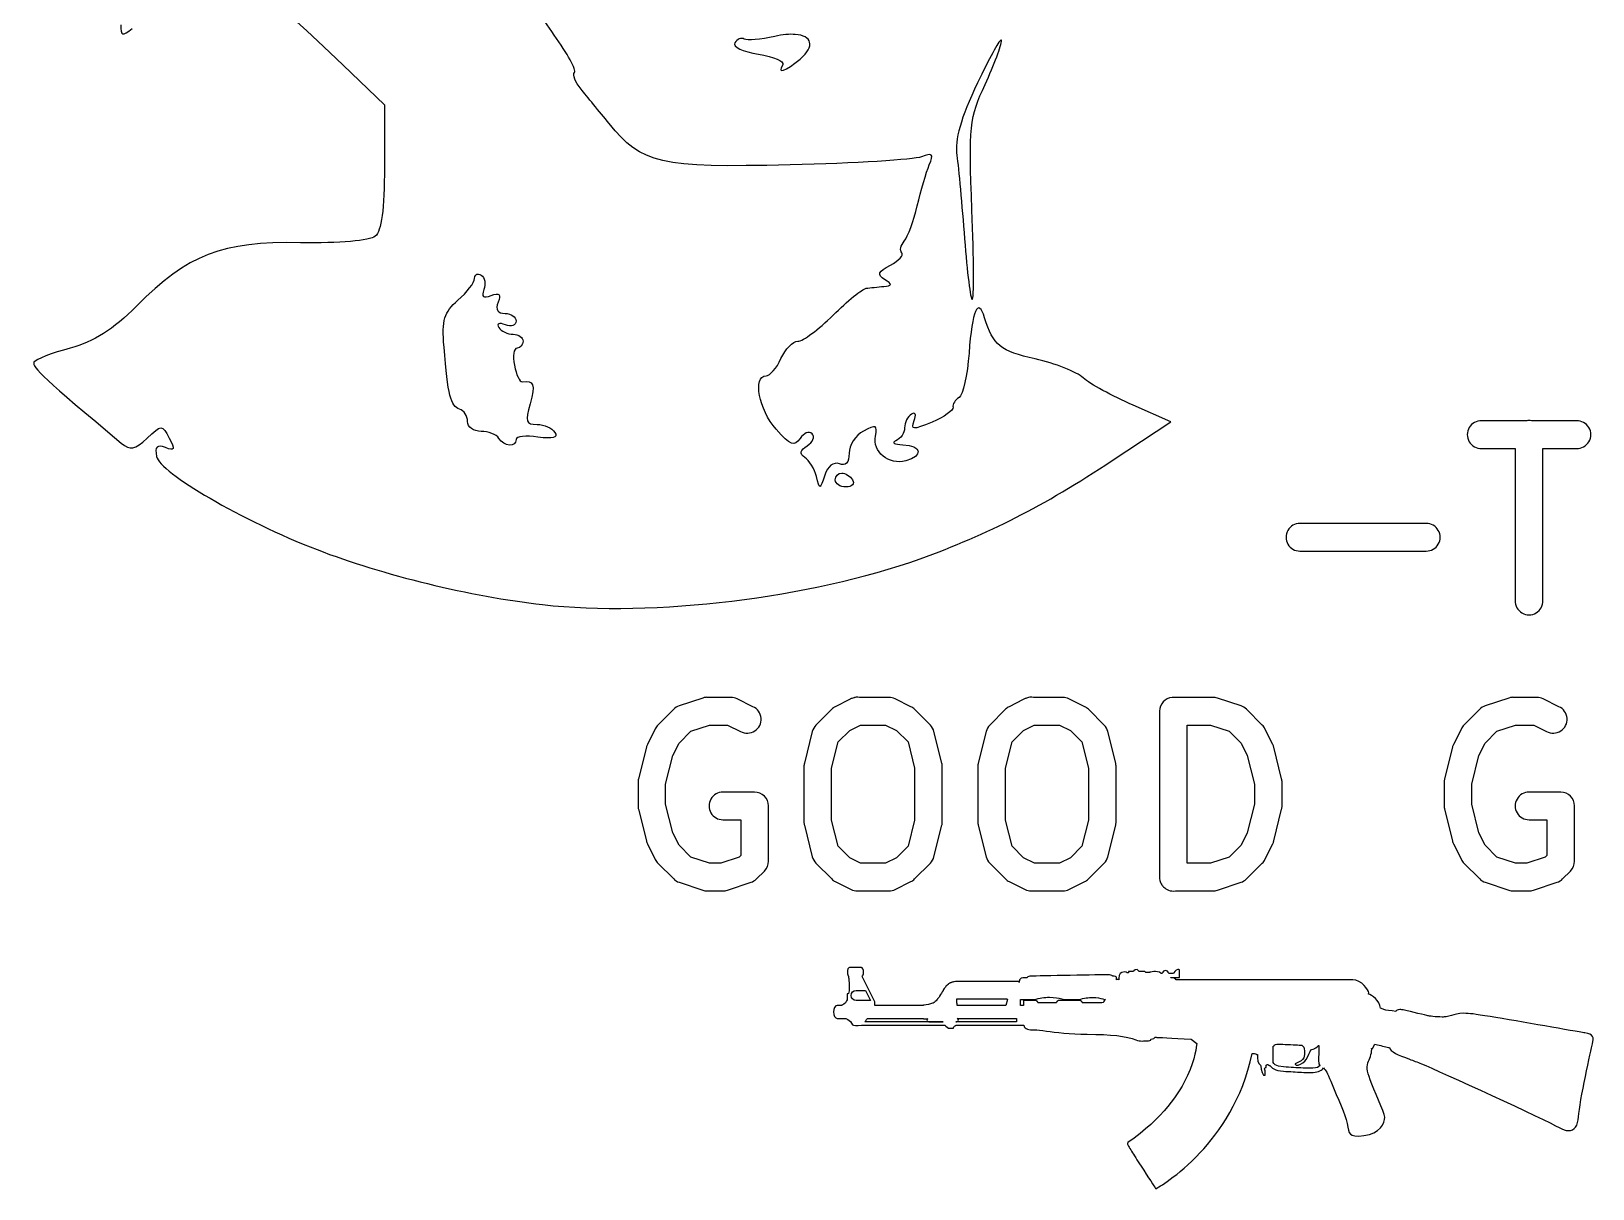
# Model space of a CAD drawing. Extents: x 5 to 88, y 4 to 114.
# Drawn here: x 9.5 to 37.73, y 4.5 to 25.43 of the extents above; entities that cross this region are included whole.
import ezdxf

# ---------------------------------------------------------------- set-up
doc = ezdxf.new("R2010")
doc.units = 0
doc.layers.add('Layer_1', color=7, linetype='CONTINUOUS')

msp = doc.modelspace()

# ---------------------------------------------------------------- linework, layer by layer
at = {"layer": 'Layer_1', "color": 7}
for points in [[(23.307621, 25.369313)], [(27.028325, 25.268028)], [(17.584973, 21.035211)], [(36.570377, 18.388343)], [(24.14943, 17.440081)], [(21.691182, 13.384514)], [(27.563691, 13.387099)], [(24.488428, 12.884287), (24.94318, 12.884287), (25.140584, 12.786619), (25.347806, 12.579395), (25.466662, 12.105007), (25.466662, 11.16553), (25.347806, 10.69114), (25.140584, 10.483916), (24.94318, 10.384181), (24.489978, 10.384181), (24.29309, 10.483916), (24.085868, 10.69114), (23.967012, 11.16553), (23.967012, 12.105007), (24.085868, 12.579395), (24.29309, 12.786619), (24.488428, 12.884287)], [(27.630871, 12.884287), (28.08614, 12.884287), (28.283027, 12.786619), (28.492317, 12.579395), (28.609623, 12.105007), (28.609623, 11.16553), (28.492317, 10.69114), (28.283027, 10.483916), (28.08614, 10.384181), (27.632937, 10.384181), (27.437601, 10.483916), (27.228313, 10.69114), (27.109457, 11.16553), (27.109457, 12.105007), (27.228313, 12.579395), (27.437601, 12.786619), (27.630871, 12.884287)], [(30.396595, 12.884287), (30.818275, 12.884287), (31.154171, 12.773183), (31.369145, 12.558209), (31.480249, 12.333417), (31.60944, 11.817686), (31.60944, 11.452849), (31.480249, 10.937118), (31.369145, 10.712325), (31.154171, 10.495801), (30.818275, 10.384181), (30.396595, 10.384181), (30.396595, 12.884287)], [(26.231311, 7.90476), (26.231311, 7.93617), (26.779456, 7.93617), (27.133375, 7.93617), (27.147586, 7.922176), (27.117259, 7.813648), (26.236987, 7.813648), (26.236987, 7.857753), (26.231311, 7.857753)], [(29.57975, 7.171229)]]:
    msp.add_lwpolyline(points, close=True, dxfattribs=at)
for points in [[(15.137577, 24.811725), (15.881718, 24.096006), (15.881718, 22.977728)], [(29.041121, 17.66694), (30.101521, 18.367673), (29.417324, 18.666362)], [(36.533169, 18.38421), (35.716683, 18.38421)], [(37.431823, 18.38421), (36.621021, 18.38421)], [(35.716683, 17.884499), (36.324397, 17.884499), (36.324397, 15.13428)], [(36.824107, 15.13428), (36.824107, 17.884499)], [(34.716743, 16.529026), (32.431611, 16.529026), (32.431611, 16.529026)], [(22.54281, 13.216051), (22.258073, 13.358677)], [(24.408329, 13.386064), (24.408329, 13.386583), (24.408329, 13.386583)], [(25.002091, 13.383998), (24.46879, 13.383998)], [(28.146602, 13.383998), (27.6133, 13.383998)], [(28.542961, 13.216051), (28.257706, 13.358677)], [(30.121158, 13.383998), (30.121158, 13.384514), (30.121158, 13.384514)], [(30.859616, 13.383998), (30.146479, 13.383998)], [(36.20916, 13.372629), (35.781279, 13.230002)], [(36.263937, 13.384514), (36.263418, 13.384514), (36.263418, 13.384514)], [(37.115046, 13.216051), (36.828243, 13.358677)], [(21.111373, 13.16954), (20.826119, 12.884287)], [(29.896366, 13.1344), (29.896366, 10.181092)], [(31.752066, 12.884287), (31.465263, 13.169024)], [(20.779093, 12.818141), (20.636466, 12.532886)], [(22.001758, 11.171213), (22.324218, 11.171213), (22.324218, 10.524741), (22.29683, 10.495801), (21.963, 10.384181), (21.757845, 10.384181), (21.424015, 10.495801), (21.209041, 10.712325), (21.09587, 10.937118), (20.966679, 11.452849), (20.966679, 11.817686), (21.09587, 12.333417), (21.209041, 12.558209), (21.424015, 12.773183), (21.757845, 12.884287), (22.08599, 12.884287)], [(23.617163, 12.766981), (23.474536, 12.194407)], [(29.101581, 12.194407), (28.958955, 12.766466)], [(36.573994, 11.171213), (36.896455, 11.171213), (36.896455, 10.524741), (36.866999, 10.495801), (36.533169, 10.384181), (36.328014, 10.384181), (35.994186, 10.495801), (35.779212, 10.712325), (35.668106, 10.937118), (35.538915, 11.452849), (35.538915, 11.817686), (35.668106, 12.333417), (35.779212, 12.558209), (35.994186, 12.773183), (36.328014, 12.884287), (36.658227, 12.884287)], [(32.101917, 11.909671), (31.95929, 12.481726)], [(35.189583, 12.481726), (35.046957, 11.909671)], [(23.466784, 12.133945), (23.466784, 11.134005)], [(25.96689, 11.134005), (25.96689, 12.133945)], [(29.109334, 11.134005), (29.109334, 12.133945)], [(35.039204, 11.849208), (35.039204, 11.421327)], [(31.95929, 10.78829), (32.101917, 11.360867)], [(35.046957, 11.360867), (35.189583, 10.788808)], [(25.816512, 10.503037), (25.959139, 11.073545)], [(22.607405, 10.100995), (22.752099, 10.243621)], [(25.464595, 10.100995), (25.751916, 10.385732)], [(28.607557, 10.100995), (28.89436, 10.385732)], [(37.179641, 10.100995), (37.32227, 10.243621)], [(21.209041, 10.040532), (21.638472, 9.897906)], [(21.71702, 9.88447), (22.001758, 9.88447)], [(27.177669, 10.053968), (27.462924, 9.911342)], [(30.939713, 9.897906), (31.367595, 10.040532)], [(35.781279, 10.040532), (36.20916, 9.897906)], [(36.289257, 9.88447), (36.573994, 9.88447)], [(36.652543, 9.897906), (37.081973, 10.040532)], [(24.504257, 8.499998), (24.446765, 8.499998), (24.444339, 8.499998), (24.350497, 8.499998), (24.333774, 8.499998), (24.290579, 8.499998)], [(24.276629, 8.335408), (24.270607, 8.335408), (24.271776, 8.328779)], [(25.622079, 7.813648), (24.750038, 7.813648), (24.750038, 7.881365), (24.517124, 8.334715)], [(27.354592, 8.231472), (27.354592, 8.246202), (26.228842, 8.246202)], [(27.495917, 8.316432), (27.455322, 8.316432)], [(29.07688, 8.342166), (29.046119, 8.342166)], [(29.116869, 8.276443), (29.116869, 8.302134)], [(29.161667, 8.308243), (29.161667, 8.278349)], [(29.423435, 8.429942), (29.334922, 8.429942), (29.334922, 8.401868), (29.308841, 8.401868), (29.308841, 8.401651)], [(29.712801, 8.412569), (29.645517, 8.412569), (29.628057, 8.429942), (29.528497, 8.429942)], [(29.943418, 8.393073), (29.926651, 8.393073)], [(30.149731, 8.393073), (30.059832, 8.393073)], [(33.386132, 8.277179), (30.190239, 8.277179), (30.190239, 8.284285), (30.15155, 8.311969), (30.096224, 8.311969), (30.096224, 8.316908), (30.258302, 8.316908), (30.258302, 8.429249)], [(24.249854, 8.025679), (24.245175, 8.024856), (24.245175, 7.913815)], [(24.407599, 8.085077), (24.580595, 8.085077), (24.671664, 7.904673), (24.407599, 7.904673)], [(25.981414, 8.088153), (25.980764, 8.08707)], [(27.635379, 7.903114), (27.487815, 7.903114), (27.437688, 7.90281), (27.437688, 7.813648), (27.378334, 7.813648), (27.378334, 7.919274), (27.465676, 7.919274)], [(27.465676, 7.919274), (27.465676, 7.919187), (27.626021, 7.919187), (27.628361, 7.919924)], [(28.212725, 7.919187), (28.436844, 7.919187), (28.43927, 7.919924)], [(24.15285, 7.821533), (24.15285, 7.813648), (24.075775, 7.813648), (24.06932, 7.813648)], [(25.63408, 7.82175), (25.628404, 7.82175), (25.628404, 7.817114)], [(25.8001, 7.857753), (25.789919, 7.857753), (25.788662, 7.857059)], [(28.002903, 7.860742), (27.723069, 7.860742)], [(28.43602, 7.903114), (28.090636, 7.903114)], [(28.816758, 7.860742), (28.52371, 7.860742)], [(33.96612, 7.73497), (33.888049, 7.763218)], [(34.171999, 7.717684), (34.167754, 7.712095), (34.166584, 7.705206)], [(24.06932, 7.580128), (24.075775, 7.580128), (24.212205, 7.580128)], [(24.546065, 7.458428), (26.012911, 7.458428)], [(25.985616, 7.51592), (24.564955, 7.51592)], [(24.615905, 7.580128), (24.683188, 7.580128), (25.622122, 7.580128)], [(25.628404, 7.576662), (25.628404, 7.574452), (25.705435, 7.574452)], [(25.722592, 7.516267), (25.98553, 7.516267)], [(26.115807, 7.40072), (26.16745, 7.40072)], [(26.236987, 7.578005), (26.236987, 7.580128), (27.121071, 7.580128), (27.310314, 7.580128), (27.310314, 7.51592), (26.209215, 7.51592), (26.209215, 7.516267)], [(26.209215, 7.516267), (26.226415, 7.516267)], [(26.209215, 7.44985), (26.209215, 7.458428), (27.440938, 7.458428)], [(29.816607, 7.242325), (29.828824, 7.238599), (29.832377, 7.238469)], [(30.465655, 7.206192), (30.565778, 7.124958)], [(31.949484, 6.781609), (31.949484, 7.076564)], [(32.767151, 7.093071), (32.77638, 7.092551), (32.77638, 6.941044)], [(33.728614, 7.038135), (33.74642, 7.037139), (33.787969, 7.113477)], [(31.655742, 6.92861), (31.663714, 6.92861)], [(32.627169, 7.01422), (32.68804, 7.03103)], [(31.720209, 6.736422), (31.719906, 6.736422)], [(31.772545, 6.555238), (31.806555, 6.555238), (31.806555, 6.62655)], [(31.806555, 6.690411), (31.821632, 6.691667), (31.821632, 6.735598), (31.821156, 6.735598)], [(29.322705, 5.33517), (29.319499, 5.332527)], [(29.81483, 4.517588), (29.826268, 4.499999), (29.844724, 4.510093)]]:
    msp.add_lwpolyline(points, dxfattribs=at)
for points in [[(12.862264, 26.368734), (13.464833, 26.330124), (13.789013, 26.108294), (15.137577, 24.811725)], [(18.951814, 25.35846), (18.711489, 25.69298), (18.514632, 26.016912), (18.514632, 26.078314)], [(11.117667, 25.542946), (11.116999, 25.339815), (11.144797, 25.331546), (11.322306, 25.478866)], [(19.318717, 24.680465), (19.357096, 24.718846), (19.192139, 25.02395), (18.951814, 25.35846)], [(22.216215, 25.218419), (22.172182, 25.147166), (22.35618, 25.058745), (22.644095, 25.012745)], [(22.385713, 25.286631), (22.334949, 25.317931), (22.258705, 25.287118), (22.216215, 25.218419)], [(22.937618, 25.333139), (22.684855, 25.27614), (22.436474, 25.25523), (22.385713, 25.286631)], [(23.307621, 25.369313), (23.208093, 25.376613), (23.083164, 25.365963), (22.937618, 25.333139)], [(23.398572, 24.924379), (23.677162, 25.162901), (23.606205, 25.347416), (23.307621, 25.369313)], [(27.028325, 25.268028), (26.986679, 25.248695), (26.811607, 24.931862), (26.604576, 24.495463)], [(26.741003, 24.466526), (26.905796, 24.822216), (27.039226, 25.178392), (27.037625, 25.257691)], [(27.037625, 25.257691), (27.037421, 25.267613), (27.034273, 25.270788), (27.028325, 25.268028)], [(22.644095, 25.012745), (22.921935, 24.968326), (23.119095, 24.882459), (23.081795, 24.822059)], [(23.081795, 24.822059), (22.971945, 24.64432), (23.13189, 24.696038), (23.398572, 24.924379)], [(19.437573, 24.379192), (19.333974, 24.506433), (19.280337, 24.642066), (19.318717, 24.680465)], [(19.944519, 23.75804), (19.769217, 23.972641), (19.54117, 24.251951), (19.437573, 24.379192)], [(26.604576, 24.495463), (26.298444, 23.850173), (26.190927, 23.470338), (26.230957, 23.178748)], [(26.50381, 22.197414), (26.445536, 23.715165), (26.460751, 23.861635), (26.741003, 24.466526)], [(23.21667, 23.011317), (20.84463, 22.954786), (20.54454, 23.023523), (19.944519, 23.75804)], [(25.589135, 23.156529), (25.456479, 23.104538), (24.389019, 23.039218), (23.21667, 23.011317)], [(25.731762, 23.009767), (25.814758, 23.212067), (25.791411, 23.235729), (25.589135, 23.156529)], [(26.230957, 23.178748), (26.2619, 22.953389), (26.324219, 22.275284), (26.369449, 21.671864)], [(15.881718, 22.977728), (15.881718, 22.205518), (15.830364, 21.816591), (15.716353, 21.72199)], [(25.515238, 22.272344), (25.579835, 22.545484), (25.677332, 22.877107), (25.731762, 23.009767)], [(25.28011, 21.633624), (25.344863, 21.711644), (25.450638, 21.999215), (25.515238, 22.272344)], [(26.508977, 20.574775), (26.540565, 20.574772), (26.538078, 21.304943), (26.50381, 22.197414)], [(14.362947, 21.604684), (12.938918, 21.628465), (12.336344, 21.395031), (11.399821, 20.45695)], [(15.716353, 21.72199), (15.618355, 21.64068), (15.068291, 21.592883), (14.362947, 21.604684)], [(25.234635, 21.419682), (25.194845, 21.459473), (25.21536, 21.555622), (25.28011, 21.633624)], [(26.369449, 21.671864), (26.414671, 21.068453), (26.477425, 20.574775), (26.508977, 20.574775)], [(24.923543, 20.939093), (24.785443, 21.026553), (24.807028, 21.079491), (25.028446, 21.19799)], [(25.028446, 21.19799), (25.18159, 21.27995), (25.274425, 21.379883), (25.234635, 21.419682)], [(17.211869, 20.563406), (17.376735, 20.706754), (17.511592, 20.884197), (17.511592, 20.957696)], [(17.511592, 20.957696), (17.511592, 21.012822), (17.541974, 21.041439), (17.584973, 21.035211)], [(17.584973, 21.035211), (17.599306, 21.033134), (17.614994, 21.027323), (17.631482, 21.017124)], [(17.631482, 21.017124), (17.697432, 20.976365), (17.719208, 20.859202), (17.680058, 20.757192)], [(24.909074, 20.813003), (25.065794, 20.826653), (25.068255, 20.847393), (24.923543, 20.939093)], [(17.680058, 20.757192), (17.629469, 20.625382), (17.667742, 20.594203), (17.812349, 20.649705)], [(17.812349, 20.649705), (17.96239, 20.707275), (17.99561, 20.675187), (17.93844, 20.526197)], [(23.992334, 20.29262), (24.251215, 20.551219), (24.521307, 20.770413), (24.592297, 20.779411)], [(24.592297, 20.779411), (24.663282, 20.788711), (24.805631, 20.804002), (24.909074, 20.813003)], [(26.733251, 20.247662), (26.613651, 20.627763), (26.505781, 20.383537), (26.450582, 19.607908)], [(11.399821, 20.45695), (10.977607, 20.03403), (10.628699, 19.81274), (10.204545, 19.698342)], [(16.959688, 19.717461), (16.919515, 20.211422), (16.958714, 20.343293), (17.211869, 20.563406)], [(17.93844, 20.526197), (17.886965, 20.392067), (17.928684, 20.324143), (18.062463, 20.324143)], [(18.069181, 20.121054), (17.957596, 20.163856), (17.907429, 20.143062), (17.951359, 20.071961)], [(17.951359, 20.071961), (17.993491, 20.003812), (18.109337, 19.947937), (18.208707, 19.947937)], [(18.062463, 20.324143), (18.173285, 20.324143), (18.264001, 20.261434), (18.264001, 20.185133)], [(18.264001, 20.185133), (18.264001, 20.108833), (18.176206, 20.079954), (18.069181, 20.121054)], [(23.357747, 19.822363), (23.447823, 19.822363), (23.733453, 20.034011), (23.992334, 20.29262)], [(27.647408, 19.502487), (27.01599, 19.644698), (26.890974, 19.746412), (26.733251, 20.247662)], [(18.208707, 19.947937), (18.308075, 19.947937), (18.389058, 19.891364), (18.389058, 19.822363)], [(18.389058, 19.822363), (18.389058, 19.753376), (18.340454, 19.696792), (18.281054, 19.696792)], [(23.051306, 19.508689), (23.12986, 19.681089), (23.267677, 19.822363), (23.357747, 19.822363)], [(10.204545, 19.698342), (9.8752, 19.609522), (9.579718, 19.494859), (9.547738, 19.443059)], [(17.240291, 18.596083), (17.079588, 18.649653), (17.030548, 18.846202), (16.959688, 19.717461)], [(18.281054, 19.696792), (18.221654, 19.696792), (18.199999, 19.558171), (18.232479, 19.388283)], [(22.780521, 19.195528), (22.850961, 19.195528), (22.972756, 19.336289), (23.051306, 19.508689)], [(26.450582, 19.607908), (26.422389, 19.211758), (26.341648, 18.851755), (26.270748, 18.807956)], [(28.516088, 19.160389), (28.396602, 19.267738), (28.005725, 19.421787), (27.647408, 19.502487)], [(9.547738, 19.443059), (9.497946, 19.362499), (9.756767, 19.123067), (11.125936, 17.982168)], [(18.232479, 19.388283), (18.264953, 19.218401), (18.327328, 19.083594), (18.371488, 19.089592)], [(22.963456, 18.23073), (22.653398, 18.581229), (22.536997, 19.195528), (22.780521, 19.195528)], [(18.371488, 19.089592), (18.586419, 19.117074), (18.614112, 19.040631), (18.514632, 18.693751)], [(29.417324, 18.666362), (29.041174, 18.830702), (28.635576, 19.05304), (28.516088, 19.160389)], [(18.514632, 18.693751), (18.422178, 18.371401), (18.44017, 18.318064), (18.641239, 18.318064)], [(26.270748, 18.807956), (26.199846, 18.764136), (26.150614, 18.683321), (26.161193, 18.628121)], [(17.386019, 18.370256), (17.386019, 18.467956), (17.320471, 18.569384), (17.240291, 18.596083)], [(17.629415, 18.19249), (17.495562, 18.19249), (17.386019, 18.272556), (17.386019, 18.370256)], [(25.409301, 18.504617), (25.341131, 18.462484), (25.285278, 18.351719), (25.285278, 18.25812)], [(25.782405, 18.360437), (25.4317, 18.212987), (25.393261, 18.216239), (25.458911, 18.387311)], [(25.458911, 18.387311), (25.501581, 18.498801), (25.480312, 18.548516), (25.409301, 18.504617)], [(26.161193, 18.628121), (26.171773, 18.572953), (26.001253, 18.452438), (25.782405, 18.360437)], [(35.716683, 18.38421), (35.625225, 18.387576), (35.539237, 18.340704), (35.492508, 18.262013)], [(36.570377, 18.388343), (36.557889, 18.387897), (36.545451, 18.386515), (36.533169, 18.38421)], [(36.621021, 18.38421), (36.604324, 18.387304), (36.587355, 18.388689), (36.570377, 18.388343)], [(37.655998, 18.262013), (37.60927, 18.340704), (37.523281, 18.387576), (37.431823, 18.38421)], [(11.125936, 17.982168), (11.29113, 17.844547), (11.365571, 17.858427), (11.591024, 18.068467)], [(11.591024, 18.068467), (11.858658, 18.317977), (11.860597, 18.318054), (11.993066, 18.070533)], [(11.993066, 18.070533), (12.103753, 17.863732), (12.091823, 17.834901), (11.92227, 17.900001)], [(17.950325, 18.066916), (17.907704, 18.135896), (17.763269, 18.19249), (17.629415, 18.19249)], [(18.264001, 18.045213), (18.264001, 17.900282), (18.043895, 17.915516), (17.950325, 18.066916)], [(18.657776, 18.091205), (18.441095, 18.123005), (18.264001, 18.102212), (18.264001, 18.045213)], [(18.641239, 18.318064), (18.770279, 18.318064), (18.91535, 18.253635), (18.9637, 18.175438)], [(18.9637, 18.175438), (19.024593, 18.076936), (18.930688, 18.051105), (18.657776, 18.091205)], [(23.395471, 18.063299), (23.294964, 17.909868), (23.22233, 17.938091), (22.963456, 18.23073)], [(23.613545, 18.150633), (23.560071, 18.204132), (23.461921, 18.164749), (23.395471, 18.063299)], [(23.526212, 17.934625), (23.627652, 17.999834), (23.667015, 18.097132), (23.613545, 18.150633)], [(24.544238, 18.198173), (24.400157, 18.121063), (24.282239, 17.94107), (24.282239, 17.798198)], [(24.759212, 18.108773), (24.799653, 18.306055), (24.76914, 18.318535), (24.544238, 18.198173)], [(25.306982, 17.660223), (24.999675, 17.579853), (24.700932, 17.824434), (24.759212, 18.108773)], [(25.285278, 18.25812), (25.285278, 18.164489), (25.214899, 18.059341), (25.128698, 18.024541)], [(35.492508, 18.262013), (35.44578, 18.183322), (35.44578, 18.085388), (35.492508, 18.006696)], [(37.655998, 18.006696), (37.702727, 18.085388), (37.702727, 18.183322), (37.655998, 18.262013)], [(11.92227, 17.900001), (11.771344, 17.957921), (11.730153, 17.916482), (11.763623, 17.74032)], [(23.484354, 17.722233), (23.38328, 17.789054), (23.395135, 17.850326), (23.526212, 17.934625)], [(24.282239, 17.798198), (24.282239, 17.626959), (24.222399, 17.561462), (24.106539, 17.605962)], [(25.128698, 18.024541), (25.042497, 17.989841), (25.099108, 17.956162), (25.254272, 17.951161)], [(25.254272, 17.951161), (25.593268, 17.93926), (25.628588, 17.744323), (25.306982, 17.660223)], [(35.492508, 18.006696), (35.539237, 17.928005), (35.625225, 17.881133), (35.716683, 17.884499)], [(36.824107, 17.884499), (36.824107, 17.884499), (37.431823, 17.884499), (37.431823, 17.884499)], [(37.431823, 17.884499), (37.523281, 17.881133), (37.60927, 17.928005), (37.655998, 18.006696)], [(11.763623, 17.74032), (11.819333, 17.44713), (13.320977, 16.574653), (14.664221, 16.055152)], [(23.690543, 17.377036), (23.655394, 17.514956), (23.562574, 17.670533), (23.484354, 17.722233)], [(24.106539, 17.605962), (24.000091, 17.646803), (23.895982, 17.565414), (23.842472, 17.399775)], [(25.565364, 15.890306), (26.806249, 16.335896), (27.783898, 16.835702), (29.041121, 17.66694)], [(23.842472, 17.399775), (23.757277, 17.136043), (23.752173, 17.135197), (23.690543, 17.377036)], [(24.031608, 17.314507), (24.031608, 17.383487), (24.08454, 17.440081), (24.14943, 17.440081)], [(24.226945, 17.18945), (24.119438, 17.18945), (24.031608, 17.245507), (24.031608, 17.314507)], [(24.14943, 17.440081), (24.214321, 17.440081), (24.302664, 17.383508), (24.345284, 17.314507)], [(24.345284, 17.314507), (24.387905, 17.245517), (24.334458, 17.18945), (24.226945, 17.18945)], [(32.215006, 16.403968), (32.170327, 16.326583), (32.170327, 16.23124), (32.215006, 16.153854)], [(32.431611, 16.529026), (32.342254, 16.529026), (32.259684, 16.481354), (32.215006, 16.403968)], [(34.933349, 16.403968), (34.88867, 16.481354), (34.806101, 16.529026), (34.716743, 16.529026)], [(34.933349, 16.153854), (34.978028, 16.23124), (34.978028, 16.326583), (34.933349, 16.403968)], [(32.215006, 16.153854), (32.259684, 16.076468), (32.342254, 16.028797), (32.431611, 16.028797)], [(34.716743, 16.028797), (34.806101, 16.028797), (34.88867, 16.076468), (34.933349, 16.153854)], [(14.664221, 16.055152), (15.850416, 15.596393), (17.446409, 15.207498), (18.742525, 15.060898)], [(18.742525, 15.060898), (20.734577, 14.835579), (23.597082, 15.183506), (25.565364, 15.890306)], [(32.431611, 16.028797), (32.431611, 16.028797), (34.716743, 16.028797), (34.716743, 16.028797)], [(36.324397, 15.13428), (36.32103, 15.042822), (36.367902, 14.956833), (36.446594, 14.910105)], [(36.70191, 14.910105), (36.780602, 14.956833), (36.827474, 15.042822), (36.824107, 15.13428)], [(36.446594, 14.910105), (36.525285, 14.863377), (36.623219, 14.863377), (36.70191, 14.910105)], [(21.638472, 13.372629), (21.638472, 13.372629), (21.209041, 13.230002), (21.209041, 13.230002)], [(21.691182, 13.384514), (21.673234, 13.382468), (21.655561, 13.378483), (21.638472, 13.372629)], [(21.71702, 13.384514), (21.708413, 13.384959), (21.699789, 13.384959), (21.691182, 13.384514)], [(22.146452, 13.384514), (22.146452, 13.384514), (21.71702, 13.384514), (21.71702, 13.384514)], [(22.258073, 13.358677), (22.223367, 13.375813), (22.185157, 13.384657), (22.146452, 13.384514)], [(24.288956, 13.343173), (24.288956, 13.343173), (24.033158, 13.216051), (24.033158, 13.216051)], [(24.333915, 13.366427), (24.318181, 13.360216), (24.303117, 13.352425), (24.288956, 13.343173)], [(24.365438, 13.376245), (24.354725, 13.373671), (24.344195, 13.370391), (24.333915, 13.366427)], [(24.380941, 13.380381), (24.37573, 13.379169), (24.37056, 13.377789), (24.365438, 13.376245)], [(24.408329, 13.386583), (24.39909, 13.38503), (24.389947, 13.38296), (24.380941, 13.380381)], [(24.46879, 13.383998), (24.448795, 13.387131), (24.428492, 13.387825), (24.408329, 13.386064)], [(25.115263, 13.358677), (25.080045, 13.37587), (25.041278, 13.384544), (25.002091, 13.383998)], [(25.400516, 13.216051), (25.400516, 13.216051), (25.115263, 13.358677), (25.115263, 13.358677)], [(27.431399, 13.343173), (27.431399, 13.343173), (27.177669, 13.216051), (27.177669, 13.216051)], [(27.47636, 13.366427), (27.460625, 13.360216), (27.445561, 13.352425), (27.431399, 13.343173)], [(27.505813, 13.376245), (27.495801, 13.373586), (27.485965, 13.370307), (27.47636, 13.366427)], [(27.550774, 13.386583), (27.5355, 13.38453), (27.520449, 13.381069), (27.505813, 13.376245)], [(27.563691, 13.387099), (27.559377, 13.386865), (27.55507, 13.386521), (27.550774, 13.386064)], [(27.550774, 13.386064), (27.550774, 13.386064), (27.550774, 13.386583), (27.550774, 13.386583)], [(27.6133, 13.383998), (27.596908, 13.386677), (27.580289, 13.387715), (27.563691, 13.387099)], [(28.257706, 13.358677), (28.223114, 13.375557), (28.185092, 13.384222), (28.146602, 13.383998)], [(30.121158, 13.384514), (29.992978, 13.371514), (29.895663, 13.263237), (29.896366, 13.1344)], [(30.146479, 13.383998), (30.138044, 13.384425), (30.129593, 13.384425), (30.121158, 13.383998)], [(30.939713, 13.372629), (30.913808, 13.380741), (30.886755, 13.384581), (30.859616, 13.383998)], [(31.367595, 13.230002), (31.367595, 13.230002), (30.939713, 13.372629), (30.939713, 13.372629)], [(36.263418, 13.384514), (36.244947, 13.382579), (36.226749, 13.378593), (36.20916, 13.372629)], [(36.289257, 13.384514), (36.280823, 13.384941), (36.272372, 13.384941), (36.263937, 13.384514)], [(36.71662, 13.384514), (36.71662, 13.384514), (36.289257, 13.384514), (36.289257, 13.384514)], [(36.828243, 13.358677), (36.793537, 13.375813), (36.755326, 13.384658), (36.71662, 13.384514)], [(21.209041, 13.230002), (21.172234, 13.217701), (21.138795, 13.197001), (21.111373, 13.16954)], [(22.691949, 13.006454), (22.684747, 13.098496), (22.627408, 13.179079), (22.54281, 13.216051)], [(22.577227, 12.77621), (22.655044, 12.82589), (22.699151, 12.914411), (22.691949, 13.006454)], [(23.968563, 13.169024), (23.968563, 13.169024), (23.683825, 12.883771), (23.683825, 12.883771)], [(24.033158, 13.216051), (24.009244, 13.203939), (23.987434, 13.188061), (23.968563, 13.169024)], [(25.464595, 13.169024), (25.44588, 13.188016), (25.424247, 13.203892), (25.400516, 13.216051)], [(25.751916, 12.883771), (25.751916, 12.883771), (25.464595, 13.169024), (25.464595, 13.169024)], [(27.111523, 13.169024), (27.111523, 13.169024), (26.826268, 12.883771), (26.826268, 12.883771)], [(27.177669, 13.216051), (27.153206, 13.204082), (27.130863, 13.188197), (27.111523, 13.169024)], [(28.607557, 13.169024), (28.588685, 13.188061), (28.566875, 13.203939), (28.542961, 13.216051)], [(28.89436, 12.883771), (28.89436, 12.883771), (28.607557, 13.169024), (28.607557, 13.169024)], [(31.465263, 13.169024), (31.437894, 13.196672), (31.404451, 13.217551), (31.367595, 13.230002)], [(35.68361, 13.16954), (35.68361, 13.16954), (35.396289, 12.884287), (35.396289, 12.884287)], [(35.781279, 13.230002), (35.744471, 13.217701), (35.711033, 13.197001), (35.68361, 13.16954)], [(37.261331, 13.006056), (37.254757, 13.09758), (37.198619, 13.178166), (37.115046, 13.216051)], [(37.146562, 12.777309), (37.223863, 12.826751), (37.267906, 12.914533), (37.261331, 13.006056)], [(20.826119, 12.884287), (20.806946, 12.864947), (20.791061, 12.842604), (20.779093, 12.818141)], [(22.08599, 12.884287), (22.08599, 12.884287), (22.320084, 12.769048), (22.320084, 12.769048)], [(22.320084, 12.769048), (22.400547, 12.723776), (22.499409, 12.726529), (22.577227, 12.77621)], [(23.683825, 12.883771), (23.651356, 12.85166), (23.628301, 12.811269), (23.617163, 12.766981)], [(25.816512, 12.766981), (25.80596, 12.811045), (25.783633, 12.851413), (25.751916, 12.883771)], [(25.959139, 12.194407), (25.959139, 12.194407), (25.816512, 12.766981), (25.816512, 12.766981)], [(26.759606, 12.766981), (26.759606, 12.766981), (26.61698, 12.196474), (26.61698, 12.196474)], [(26.826268, 12.883771), (26.793799, 12.85166), (26.770744, 12.811269), (26.759606, 12.766981)], [(28.958955, 12.766466), (28.94849, 12.810714), (28.926157, 12.85127), (28.89436, 12.883771)], [(31.799093, 12.817625), (31.787173, 12.842271), (31.771286, 12.864791), (31.752066, 12.884287)], [(31.941719, 12.53237), (31.941719, 12.53237), (31.799093, 12.817625), (31.799093, 12.817625)], [(35.351331, 12.818141), (35.351331, 12.818141), (35.207154, 12.532886), (35.207154, 12.532886)], [(35.396289, 12.884287), (35.37785, 12.864794), (35.36267, 12.842459), (35.351331, 12.818141)], [(36.658227, 12.884287), (36.658227, 12.884287), (36.890772, 12.769048), (36.890772, 12.769048)], [(36.890772, 12.769048), (36.971102, 12.724698), (37.069262, 12.727868), (37.146562, 12.777309)], [(20.617346, 12.481726), (20.617346, 12.481726), (20.474719, 11.909671), (20.474719, 11.909671)], [(20.636466, 12.532886), (20.628244, 12.516582), (20.621832, 12.499427), (20.617346, 12.481726)], [(31.95929, 12.481726), (31.955265, 12.499188), (31.949374, 12.516167), (31.941719, 12.53237)], [(35.207154, 12.532886), (35.199464, 12.516518), (35.193572, 12.499365), (35.189583, 12.481726)], [(23.474536, 12.194407), (23.469496, 12.174645), (23.466892, 12.15434), (23.466784, 12.133945)], [(25.96689, 12.133945), (25.966782, 12.15434), (25.964179, 12.174645), (25.959139, 12.194407)], [(26.61698, 12.196474), (26.611769, 12.176041), (26.609164, 12.155031), (26.609228, 12.133945)], [(29.109334, 12.133945), (29.109225, 12.15434), (29.106622, 12.174645), (29.101581, 12.194407)], [(20.474719, 11.909671), (20.469679, 11.889908), (20.467076, 11.869603), (20.466968, 11.849208)], [(26.609228, 12.133945), (26.609228, 12.133945), (26.609228, 11.134005), (26.609228, 11.134005)], [(32.109669, 11.848692), (32.109603, 11.86926), (32.106999, 11.889741), (32.101917, 11.909671)], [(35.046957, 11.909671), (35.041916, 11.889908), (35.039313, 11.869603), (35.039204, 11.849208)], [(20.466968, 11.849208), (20.466968, 11.849208), (20.466968, 11.421327), (20.466968, 11.421327)], [(22.001758, 11.67144), (21.912401, 11.67144), (21.829832, 11.623768), (21.785153, 11.546383)], [(22.574332, 11.67144), (22.574332, 11.67144), (22.001758, 11.67144), (22.001758, 11.67144)], [(22.751216, 11.59821), (22.704305, 11.64512), (22.640674, 11.671464), (22.574332, 11.67144)], [(22.824446, 11.421327), (22.82447, 11.487668), (22.798126, 11.551299), (22.751216, 11.59821)], [(32.109669, 11.421327), (32.109669, 11.421327), (32.109669, 11.848692), (32.109669, 11.848692)], [(36.573994, 11.67144), (36.484637, 11.67144), (36.402068, 11.623768), (36.35739, 11.546383)], [(37.146568, 11.67144), (37.146568, 11.67144), (36.573994, 11.67144), (36.573994, 11.67144)], [(37.323453, 11.59821), (37.276542, 11.645121), (37.21291, 11.671464), (37.146568, 11.67144)], [(37.396684, 11.421327), (37.396708, 11.487668), (37.370364, 11.5513), (37.323453, 11.59821)], [(20.466968, 11.421327), (20.467076, 11.400933), (20.469679, 11.380628), (20.474719, 11.360867)], [(20.474719, 11.360867), (20.474719, 11.360867), (20.617346, 10.788808), (20.617346, 10.788808)], [(21.785153, 11.546383), (21.740475, 11.468998), (21.740475, 11.373655), (21.785153, 11.29627)], [(21.785153, 11.29627), (21.829832, 11.218885), (21.912401, 11.171213), (22.001758, 11.171213)], [(22.824446, 10.421389), (22.824446, 10.421389), (22.824446, 11.421327), (22.824446, 11.421327)], [(32.101917, 11.360867), (32.106957, 11.380628), (32.10956, 11.400932), (32.109669, 11.421327)], [(35.039204, 11.421327), (35.039313, 11.400932), (35.041916, 11.380628), (35.046957, 11.360867)], [(36.35739, 11.546383), (36.312711, 11.468998), (36.312711, 11.373655), (36.35739, 11.29627)], [(36.35739, 11.29627), (36.402068, 11.218885), (36.484637, 11.171213), (36.573994, 11.171213)], [(37.396684, 10.421389), (37.396684, 10.421389), (37.396684, 11.421327), (37.396684, 11.421327)], [(23.466784, 11.134005), (23.466893, 11.113611), (23.469496, 11.093307), (23.474536, 11.073545)], [(23.474536, 11.073545), (23.474536, 11.073545), (23.617163, 10.503037), (23.617163, 10.503037)], [(25.959139, 11.073545), (25.964179, 11.093307), (25.966782, 11.113611), (25.96689, 11.134005)], [(26.609228, 11.134005), (26.609336, 11.113611), (26.61194, 11.093307), (26.61698, 11.073545)], [(26.61698, 11.073545), (26.61698, 11.073545), (26.759606, 10.503037), (26.759606, 10.503037)], [(28.958955, 10.503037), (28.958955, 10.503037), (29.101581, 11.073545), (29.101581, 11.073545)], [(29.101581, 11.073545), (29.106622, 11.093307), (29.109225, 11.113611), (29.109334, 11.134005)], [(20.617346, 10.788808), (20.621832, 10.771108), (20.628244, 10.753952), (20.636466, 10.737649)], [(20.636466, 10.737649), (20.636466, 10.737649), (20.779093, 10.452393), (20.779093, 10.452393)], [(31.799093, 10.452393), (31.799093, 10.452393), (31.941719, 10.737649), (31.941719, 10.737649)], [(31.941719, 10.737649), (31.949374, 10.753851), (31.955265, 10.770828), (31.95929, 10.78829)], [(35.189583, 10.788808), (35.193572, 10.77117), (35.199464, 10.754016), (35.207154, 10.737649)], [(35.207154, 10.737649), (35.207154, 10.737649), (35.351331, 10.452393), (35.351331, 10.452393)], [(20.779093, 10.452393), (20.791061, 10.427931), (20.806946, 10.405588), (20.826119, 10.386247)], [(23.617163, 10.503037), (23.628214, 10.458565), (23.651275, 10.417986), (23.683825, 10.385732)], [(25.751916, 10.385732), (25.783714, 10.418232), (25.806047, 10.458789), (25.816512, 10.503037)], [(26.759606, 10.503037), (26.770657, 10.458565), (26.793717, 10.417986), (26.826268, 10.385732)], [(28.89436, 10.385732), (28.926157, 10.418232), (28.94849, 10.458789), (28.958955, 10.503037)], [(31.752066, 10.386247), (31.771239, 10.405588), (31.787124, 10.427931), (31.799093, 10.452393)], [(35.351331, 10.452393), (35.36267, 10.428075), (35.37785, 10.405741), (35.396289, 10.386247)], [(20.826119, 10.386247), (20.826119, 10.386247), (21.111373, 10.100995), (21.111373, 10.100995)], [(22.752099, 10.243621), (22.798904, 10.290893), (22.82494, 10.354868), (22.824446, 10.421389)], [(23.683825, 10.385732), (23.683825, 10.385732), (23.968563, 10.100995), (23.968563, 10.100995)], [(26.826268, 10.385732), (26.826268, 10.385732), (27.111523, 10.100995), (27.111523, 10.100995)], [(29.896366, 10.181092), (29.887827, 10.132353), (29.893942, 10.082177), (29.913937, 10.036915)], [(31.465263, 10.100995), (31.465263, 10.100995), (31.752066, 10.386247), (31.752066, 10.386247)], [(35.396289, 10.386247), (35.396289, 10.386247), (35.68361, 10.100995), (35.68361, 10.100995)], [(37.32227, 10.243621), (37.369832, 10.290553), (37.39663, 10.35457), (37.396684, 10.421389)], [(21.111373, 10.100995), (21.138795, 10.073534), (21.172234, 10.052833), (21.209041, 10.040532)], [(21.638472, 9.897906), (21.663768, 9.889257), (21.690288, 9.884721), (21.71702, 9.88447)], [(22.001758, 9.88447), (22.029011, 9.884554), (22.056067, 9.889092), (22.081856, 9.897906)], [(22.081856, 9.897906), (22.081856, 9.897906), (22.509737, 10.040532), (22.509737, 10.040532)], [(22.509737, 10.040532), (22.546544, 10.052833), (22.579983, 10.073534), (22.607405, 10.100995)], [(23.968563, 10.100995), (23.987434, 10.081958), (24.009244, 10.066079), (24.033158, 10.053968)], [(24.033158, 10.053968), (24.033158, 10.053968), (24.320479, 9.911342), (24.320479, 9.911342)], [(24.320479, 9.911342), (24.354898, 9.893745), (24.392929, 9.88437), (24.431583, 9.883952)], [(24.431583, 9.883952), (24.431583, 9.883952), (25.002091, 9.883952), (25.002091, 9.883952)], [(25.002091, 9.883952), (25.041445, 9.884048), (25.08022, 9.893432), (25.115263, 9.911342)], [(25.115263, 9.911342), (25.115263, 9.911342), (25.400516, 10.053968), (25.400516, 10.053968)], [(25.400516, 10.053968), (25.424247, 10.066126), (25.44588, 10.082003), (25.464595, 10.100995)], [(27.111523, 10.100995), (27.130863, 10.081821), (27.153206, 10.065936), (27.177669, 10.053968)], [(27.462924, 9.911342), (27.497343, 9.893746), (27.535374, 9.88437), (27.574028, 9.883952)], [(27.574028, 9.883952), (27.574028, 9.883952), (28.146602, 9.883952), (28.146602, 9.883952)], [(28.146602, 9.883952), (28.185256, 9.88437), (28.223287, 9.893746), (28.257706, 9.911342)], [(28.257706, 9.911342), (28.257706, 9.911342), (28.542961, 10.053968), (28.542961, 10.053968)], [(28.542961, 10.053968), (28.566875, 10.066079), (28.588685, 10.081958), (28.607557, 10.100995)], [(29.913937, 10.036915), (29.913934, 10.036227), (29.913934, 10.035538), (29.913937, 10.034849)], [(29.913937, 10.034849), (29.920525, 10.020343), (29.928485, 10.006499), (29.937707, 9.993508)], [(29.937707, 9.993508), (29.941297, 9.988196), (29.945089, 9.983024), (29.949076, 9.978003)], [(29.949076, 9.978003), (29.949752, 9.976619), (29.950441, 9.975242), (29.951143, 9.973871)], [(29.951143, 9.973871), (29.951829, 9.97335), (29.952517, 9.972833), (29.953209, 9.97232)], [(29.953209, 9.97232), (29.958087, 9.966048), (29.963261, 9.960012), (29.968713, 9.954233)], [(29.968713, 9.954233), (29.9694, 9.953713), (29.970088, 9.953196), (29.97078, 9.952683)], [(29.97078, 9.952683), (29.976425, 9.947772), (29.982288, 9.943116), (29.988351, 9.938731)], [(29.988351, 9.938731), (29.990397, 9.937322), (29.992463, 9.935943), (29.99455, 9.934596)], [(29.99455, 9.934596), (29.998895, 9.93065), (30.003377, 9.926857), (30.007988, 9.923227)], [(30.007988, 9.923227), (30.008677, 9.923224), (30.009366, 9.923224), (30.010055, 9.923227)], [(30.010055, 9.923227), (30.024194, 9.913796), (30.039258, 9.905831), (30.055013, 9.899456)], [(30.055013, 9.899456), (30.095165, 9.883429), (30.138788, 9.878087), (30.181621, 9.883952)], [(30.181621, 9.883952), (30.181621, 9.883952), (30.859616, 9.883952), (30.859616, 9.883952)], [(30.859616, 9.883952), (30.886897, 9.884202), (30.913954, 9.888916), (30.939713, 9.897906)], [(31.367595, 10.040532), (31.404402, 10.052833), (31.437841, 10.073534), (31.465263, 10.100995)], [(35.68361, 10.100995), (35.711033, 10.073534), (35.744471, 10.052833), (35.781279, 10.040532)], [(36.20916, 9.897906), (36.234948, 9.889092), (36.262004, 9.884554), (36.289257, 9.88447)], [(36.573994, 9.88447), (36.600727, 9.884721), (36.627247, 9.889257), (36.652543, 9.897906)], [(37.081973, 10.040532), (37.11878, 10.052833), (37.152219, 10.073534), (37.179641, 10.100995)], [(24.290579, 8.499998), (24.268657, 8.499998), (24.250807, 8.461916), (24.250807, 8.414865)], [(24.544029, 8.414865), (24.544029, 8.461916), (24.526179, 8.499998), (24.504257, 8.499998)], [(29.528497, 8.429942), (29.473171, 8.511046), (29.423435, 8.429942), (29.423435, 8.429942)], [(24.250807, 8.414865), (24.250807, 8.378429), (24.261595, 8.347539), (24.276629, 8.335408)], [(24.271776, 8.328779), (24.27208, 8.327046), (24.302147, 8.155004), (24.273336, 8.027889)], [(24.517124, 8.334715), (24.532721, 8.346239), (24.544029, 8.377606), (24.544029, 8.414865)], [(26.071053, 8.196032), (26.064641, 8.19105), (26.058619, 8.185721), (26.052726, 8.180175)], [(26.080931, 8.203094), (26.077595, 8.200798), (26.074216, 8.198502), (26.071053, 8.196032)], [(26.099734, 8.214922), (26.093192, 8.211282), (26.086953, 8.207297), (26.080931, 8.203094)], [(26.111691, 8.22116), (26.107576, 8.219211), (26.103633, 8.217131), (26.099734, 8.214922)], [(26.132834, 8.229999), (26.125512, 8.227313), (26.118407, 8.224453), (26.111691, 8.22116)], [(26.146091, 8.234591), (26.141499, 8.233248), (26.137166, 8.231602), (26.132834, 8.229999)], [(26.171999, 8.240613), (26.163075, 8.23888), (26.15428, 8.237061), (26.146091, 8.234591)], [(26.18491, 8.243126), (26.180404, 8.242476), (26.176332, 8.241393), (26.171999, 8.240613)], [(26.228842, 8.246202), (26.213201, 8.246202), (26.198688, 8.245032), (26.18491, 8.243126)], [(27.455322, 8.316432), (27.423348, 8.316432), (27.354592, 8.315045), (27.354592, 8.231472)], [(27.577627, 8.345113), (27.542578, 8.345113), (27.515413, 8.335191), (27.495917, 8.316432)], [(28.277755, 8.357373), (27.959535, 8.351351), (27.630484, 8.345113), (27.577627, 8.345113)], [(28.964019, 8.369418), (28.912809, 8.369418), (28.604337, 8.363569), (28.277755, 8.357373)], [(29.042913, 8.347365), (29.028963, 8.362789), (29.005394, 8.369418), (28.964019, 8.369418)], [(29.046119, 8.342166), (29.04495, 8.343856), (29.044386, 8.345762), (29.042913, 8.347365)], [(29.116869, 8.302134), (29.116869, 8.329256), (29.113749, 8.342166), (29.07688, 8.342166)], [(29.140914, 8.284285), (29.131469, 8.284285), (29.122978, 8.281252), (29.116869, 8.276443)], [(29.161667, 8.278349), (29.155904, 8.281858), (29.148886, 8.284285), (29.140914, 8.284285)], [(29.264866, 8.420714), (29.176397, 8.420714), (29.161667, 8.374617), (29.161667, 8.308243)], [(29.308841, 8.401651), (29.298486, 8.413089), (29.285575, 8.420714), (29.264866, 8.420714)], [(29.926651, 8.393073), (29.845591, 8.460443), (29.712801, 8.412569), (29.712801, 8.412569)], [(30.001603, 8.447142), (29.973356, 8.447142), (29.949787, 8.424007), (29.943418, 8.393073)], [(30.059832, 8.393073), (30.05342, 8.424007), (30.029894, 8.447142), (30.001603, 8.447142)], [(30.227109, 8.465989), (30.181011, 8.465989), (30.149731, 8.393073), (30.149731, 8.393073)], [(30.258302, 8.429249), (30.258302, 8.458927), (30.257263, 8.465989), (30.227109, 8.465989)], [(33.675108, 8.03976), (33.675108, 8.087764), (33.548773, 8.277179), (33.386132, 8.277179)], [(24.245175, 7.913815), (24.244915, 7.905713), (24.207916, 7.821533), (24.15285, 7.821533)], [(24.27156, 8.027932), (24.263328, 8.027932), (24.250417, 8.025766), (24.249854, 8.025679)], [(24.273336, 8.027889), (24.272643, 8.027932), (24.272036, 8.027932), (24.27156, 8.027932)], [(24.317441, 7.994875), (24.317441, 8.044655), (24.357863, 8.085077), (24.407599, 8.085077)], [(24.407599, 7.904673), (24.357863, 7.904673), (24.317441, 7.945182), (24.317441, 7.994875)], [(25.869636, 7.916154), (25.849793, 7.893799), (25.827091, 7.873869), (25.8001, 7.857753)], [(25.881204, 7.929282), (25.877521, 7.924733), (25.873492, 7.92053), (25.869636, 7.916154)], [(25.88324, 7.932011), (25.882547, 7.931101), (25.881897, 7.930148), (25.881204, 7.929282)], [(25.91634, 7.978802), (25.906029, 7.962642), (25.895111, 7.946915), (25.88324, 7.932011)], [(25.919676, 7.983914), (25.918593, 7.982181), (25.917423, 7.980535), (25.91634, 7.978802)], [(25.980764, 8.08707), (25.960228, 8.053407), (25.941079, 8.017881), (25.919676, 7.983914)], [(26.00052, 8.117874), (25.993978, 8.108213), (25.987609, 8.098291), (25.981414, 8.088153)], [(26.001603, 8.119521), (26.001257, 8.118957), (26.00091, 8.118437), (26.00052, 8.117874)], [(26.045795, 8.173807), (26.029504, 8.15743), (26.015034, 8.139103), (26.001603, 8.119521)], [(26.052726, 8.180175), (26.05043, 8.178052), (26.048004, 8.176016), (26.045795, 8.173807)], [(27.628361, 7.919924), (27.725365, 7.948518), (27.815394, 7.962468), (27.903603, 7.962468)], [(27.903603, 7.962468), (27.998224, 7.962468), (28.068973, 7.946395), (28.125815, 7.933527)], [(28.125815, 7.933527), (28.161125, 7.925512), (28.188939, 7.919187), (28.212725, 7.919187)], [(28.43927, 7.919924), (28.526916, 7.946525), (28.609449, 7.960042), (28.684574, 7.960042)], [(28.684574, 7.960042), (28.769101, 7.960042), (28.828239, 7.943536), (28.871434, 7.931448)], [(28.871434, 7.931448), (28.89093, 7.925989), (28.906527, 7.922263), (28.920564, 7.92066)], [(28.920564, 7.92066), (28.897862, 7.916328), (28.89249, 7.899604), (28.889154, 7.889076)], [(33.671339, 8.021087), (33.673505, 8.026286), (33.675108, 8.032135), (33.675108, 8.03976)], [(33.888049, 7.763218), (33.883197, 7.900514), (33.719169, 8.008999), (33.671339, 8.021087)], [(24.06932, 7.813648), (24.031021, 7.813648), (24, 7.761355), (24, 7.696844)], [(24, 7.696844), (24, 7.632377), (24.031021, 7.580128), (24.06932, 7.580128)], [(25.628404, 7.817114), (25.626238, 7.816334), (25.624201, 7.814861), (25.622079, 7.813648)], [(25.788662, 7.857059), (25.745034, 7.833274), (25.694518, 7.82175), (25.63408, 7.82175)], [(27.694647, 7.870447), (27.687932, 7.890593), (27.675758, 7.903114), (27.635379, 7.903114)], [(27.723069, 7.860742), (27.69781, 7.860742), (27.696554, 7.864598), (27.694647, 7.870447)], [(28.031411, 7.870447), (28.029461, 7.864598), (28.028205, 7.860742), (28.002903, 7.860742)], [(28.090636, 7.903114), (28.0503, 7.903114), (28.038039, 7.890593), (28.031411, 7.870447)], [(28.495245, 7.870447), (28.488573, 7.890593), (28.476399, 7.903114), (28.43602, 7.903114)], [(28.52371, 7.860742), (28.498451, 7.860742), (28.497195, 7.864598), (28.495245, 7.870447)], [(28.889154, 7.889076), (28.884951, 7.875776), (28.880229, 7.860742), (28.816758, 7.860742)], [(34.16641, 7.70408), (34.085177, 7.716947), (33.96612, 7.73497), (33.96612, 7.73497)], [(34.166584, 7.705206), (34.166584, 7.705119), (34.166454, 7.70447), (34.16641, 7.70408)], [(34.238979, 7.739736), (34.195351, 7.739736), (34.178238, 7.725959), (34.171999, 7.717684)], [(34.323029, 7.728082), (34.290449, 7.735837), (34.262201, 7.739736), (34.238979, 7.739736)], [(34.744752, 7.627568), (34.724953, 7.632291), (34.422806, 7.70434), (34.323029, 7.728082)], [(35.003704, 7.604736), (34.88989, 7.604736), (34.757273, 7.625532), (34.744752, 7.627568)], [(35.173537, 7.633417), (35.140784, 7.622196), (35.112363, 7.612448), (35.075104, 7.608245)], [(35.395663, 7.672106), (35.286572, 7.672106), (35.22648, 7.651527), (35.173537, 7.633417)], [(35.561424, 7.659802), (35.49882, 7.668077), (35.444664, 7.672106), (35.395663, 7.672106)], [(37.319542, 7.363937), (36.794143, 7.455482), (35.816043, 7.625965), (35.561424, 7.659802)], [(24.212205, 7.580128), (24.212205, 7.580128), (24.298854, 7.56908), (24.346772, 7.463974)], [(24.346772, 7.463974), (24.351927, 7.463974), (24.421507, 7.440492), (24.50417, 7.459728)], [(24.50417, 7.459728), (24.517558, 7.458948), (24.531422, 7.458428), (24.546065, 7.458428)], [(24.564955, 7.51592), (24.589737, 7.546854), (24.615905, 7.580128), (24.615905, 7.580128)], [(25.622122, 7.580128), (25.624201, 7.578914), (25.626238, 7.577441), (25.628404, 7.576662)], [(25.705435, 7.574452), (25.696727, 7.568733), (25.690618, 7.559375), (25.690618, 7.548154)], [(25.690618, 7.548154), (25.690618, 7.530564), (25.704915, 7.516267), (25.722592, 7.516267)], [(25.98553, 7.516267), (25.98553, 7.516267), (25.985616, 7.516007), (25.985616, 7.51592)], [(26.012911, 7.458428), (26.032884, 7.429574), (26.065464, 7.40072), (26.115807, 7.40072)], [(26.16745, 7.40072), (26.16745, 7.40072), (26.173559, 7.44985), (26.209215, 7.44985)], [(26.226415, 7.516267), (26.244049, 7.516267), (26.258346, 7.530564), (26.258346, 7.548154)], [(26.258346, 7.548154), (26.258346, 7.562061), (26.249377, 7.573586), (26.236987, 7.578005)], [(27.440938, 7.458428), (27.456535, 7.374378), (27.529147, 7.374248), (27.641055, 7.374248)], [(27.641055, 7.374248), (27.685376, 7.374248), (27.757295, 7.364414), (27.848277, 7.352023)], [(27.848277, 7.352023), (28.01941, 7.328584), (28.278058, 7.293188), (28.585014, 7.293188)], [(35.075104, 7.608245), (35.054741, 7.605949), (35.030609, 7.604736), (35.003704, 7.604736)], [(37.584039, 7.31797), (37.534389, 7.326505), (37.440721, 7.342838), (37.319542, 7.363937)], [(28.585014, 7.293188), (29.017612, 7.293188), (29.297966, 7.261041), (29.467323, 7.191981)], [(29.467323, 7.191981), (29.504712, 7.173698), (29.545134, 7.171229), (29.57975, 7.171229)], [(29.57975, 7.171229), (29.59708, 7.171229), (29.61467, 7.171922), (29.633213, 7.172658)], [(29.633213, 7.172658), (29.652622, 7.173438), (29.672638, 7.174261), (29.693174, 7.174261)], [(29.693174, 7.174261), (29.711198, 7.174261), (29.724715, 7.179157), (29.73455, 7.189165)], [(29.73455, 7.189165), (29.738665, 7.193368), (29.741482, 7.198437), (29.743951, 7.203852)], [(29.743951, 7.203852), (29.781167, 7.208055), (29.803696, 7.222828), (29.816607, 7.242325)], [(29.832377, 7.238469), (29.839265, 7.238079), (30.125945, 7.223522), (30.465655, 7.206192)], [(30.565778, 7.124958), (30.562225, 7.074138), (30.539393, 6.850409), (30.401361, 6.549865)], [(31.949484, 7.076564), (31.954899, 7.078297), (31.959448, 7.08068), (31.962741, 7.084969)], [(31.962741, 7.084969), (31.968416, 7.090645), (31.972056, 7.09606), (31.974958, 7.100133)], [(31.974958, 7.100133), (31.979248, 7.106415), (31.984577, 7.1143), (32.053896, 7.1143)], [(32.053896, 7.1143), (32.126508, 7.1143), (32.295042, 7.105765), (32.38897, 7.100653)], [(32.38897, 7.100653), (32.426922, 7.098616), (32.455906, 7.09697), (32.467821, 7.096234)], [(32.467821, 7.096234), (32.491519, 7.077777), (32.514958, 7.046757), (32.514958, 6.995807)], [(32.68804, 7.03103), (32.68804, 7.03103), (32.747742, 7.054642), (32.767151, 7.093071)], [(33.787969, 7.113477), (33.839309, 7.100826), (33.947794, 7.074355), (34.009098, 7.06153)], [(34.009098, 7.06153), (34.025388, 7.058108), (34.038906, 7.054728), (34.051123, 7.051782)], [(37.471092, 5.802817), (37.485735, 6.077192), (37.698547, 7.027564), (37.721292, 7.122012)], [(37.720469, 7.255019), (37.700063, 7.285996), (37.659294, 7.304799), (37.584039, 7.31797)], [(37.721292, 7.122012), (37.73416, 7.175864), (37.744427, 7.218496), (37.720469, 7.255019)], [(30.629205, 5.153206), (30.971298, 5.518606), (31.39679, 6.117268), (31.569006, 6.947716)], [(31.569006, 6.947716), (31.594437, 6.949926), (31.634816, 6.949579), (31.655742, 6.92861)], [(31.663714, 6.92861), (31.664277, 6.842741), (31.672812, 6.756004), (31.720209, 6.736422)], [(32.136646, 6.701978), (31.983927, 6.709127), (31.953296, 6.771991), (31.949484, 6.781609)], [(32.514958, 6.995807), (32.514958, 6.892521), (32.531378, 6.835462), (32.348851, 6.758041)], [(32.398631, 6.736422), (32.457596, 6.743224), (32.522107, 6.802232), (32.546109, 6.837238)], [(32.546109, 6.837238), (32.570067, 6.872245), (32.625393, 6.997626), (32.627169, 7.01422)], [(32.77638, 6.941044), (32.77638, 6.941044), (32.752594, 6.850192), (32.77638, 6.761723)], [(33.703876, 6.466725), (33.644131, 6.639981), (33.629747, 6.721128), (33.672812, 6.805914)], [(33.672812, 6.805914), (33.705175, 6.869689), (33.738189, 6.984976), (33.728614, 7.038135)], [(34.051123, 7.051782), (34.064771, 6.975054), (34.202717, 6.922805), (34.414055, 6.842741)], [(34.414055, 6.842741), (34.479128, 6.818089), (34.552954, 6.790144), (34.630202, 6.758734)], [(30.401361, 6.549865), (30.256656, 6.234721), (29.95204, 5.768114), (29.322705, 5.33517)], [(31.719906, 6.736422), (31.719906, 6.736422), (31.741741, 6.598259), (31.772545, 6.555238)], [(31.806555, 6.62655), (31.806555, 6.62655), (31.778697, 6.662553), (31.806555, 6.690411)], [(31.821156, 6.735598), (31.83541, 6.744133), (31.843901, 6.764323), (31.872062, 6.732176)], [(31.872062, 6.732176), (31.871629, 6.730963), (31.880164, 6.730573), (31.891688, 6.730573)], [(31.891688, 6.730573), (31.91595, 6.691147), (31.977905, 6.632226), (32.133267, 6.624947)], [(32.133267, 6.624947), (32.195395, 6.622044), (32.253667, 6.618405), (32.310119, 6.614939)], [(32.314538, 6.69184), (32.257912, 6.69535), (32.199251, 6.698989), (32.136646, 6.701978)], [(32.310119, 6.614939), (32.414358, 6.608527), (32.513702, 6.602288), (32.613912, 6.602288)], [(32.667461, 6.680013), (32.551351, 6.677197), (32.43628, 6.684345), (32.314538, 6.69184)], [(32.348851, 6.758041), (32.343305, 6.761723), (32.339666, 6.729663), (32.398631, 6.736422)], [(32.613912, 6.602288), (32.632325, 6.602288), (32.650694, 6.602505), (32.669237, 6.602981)], [(32.796915, 6.726197), (32.774473, 6.702628), (32.737127, 6.681746), (32.667461, 6.680013)], [(32.669237, 6.602981), (32.773953, 6.605538), (32.829062, 6.645266), (32.86017, 6.683565)], [(32.77638, 6.761723), (32.781665, 6.74201), (32.788294, 6.732652), (32.796915, 6.726197)], [(32.86017, 6.683565), (32.89171, 6.651592), (32.933735, 6.587904), (32.990447, 6.447099)], [(34.630202, 6.758734), (34.946732, 6.630059), (36.880532, 5.744285), (37.118905, 5.606469)], [(32.990447, 6.447099), (33.130083, 6.100544), (33.249659, 5.862085), (33.285445, 5.677782)], [(33.96612, 5.792116), (33.959665, 5.88795), (33.76362, 6.293469), (33.703876, 6.466725)], [(33.285445, 5.677782), (33.321318, 5.493478), (33.303382, 5.430787), (33.590321, 5.460291)], [(33.590321, 5.460291), (33.877175, 5.489709), (33.972532, 5.696238), (33.96612, 5.792116)], [(37.285359, 5.551923), (37.392717, 5.551923), (37.458657, 5.640739), (37.471092, 5.802817)], [(37.118905, 5.606469), (37.181596, 5.570206), (37.237528, 5.551923), (37.285359, 5.551923)], [(29.319499, 5.332527), (29.305418, 5.31836), (29.313346, 5.304799), (29.334576, 5.268406)], [(29.334576, 5.268406), (29.346923, 5.247264), (29.365596, 5.21659), (29.390031, 5.177424)], [(29.390031, 5.177424), (29.430973, 5.111701), (29.488812, 5.020805), (29.5619, 4.907208)], [(29.844724, 4.510093), (29.848494, 4.512173), (30.225722, 4.722081), (30.629205, 5.153206)], [(29.5619, 4.907208), (29.686286, 4.714066), (29.813531, 4.519538), (29.81483, 4.517588)]]:
    msp.add_open_spline(points, degree=3, dxfattribs=at)

doc.saveas('drawing.dxf')
